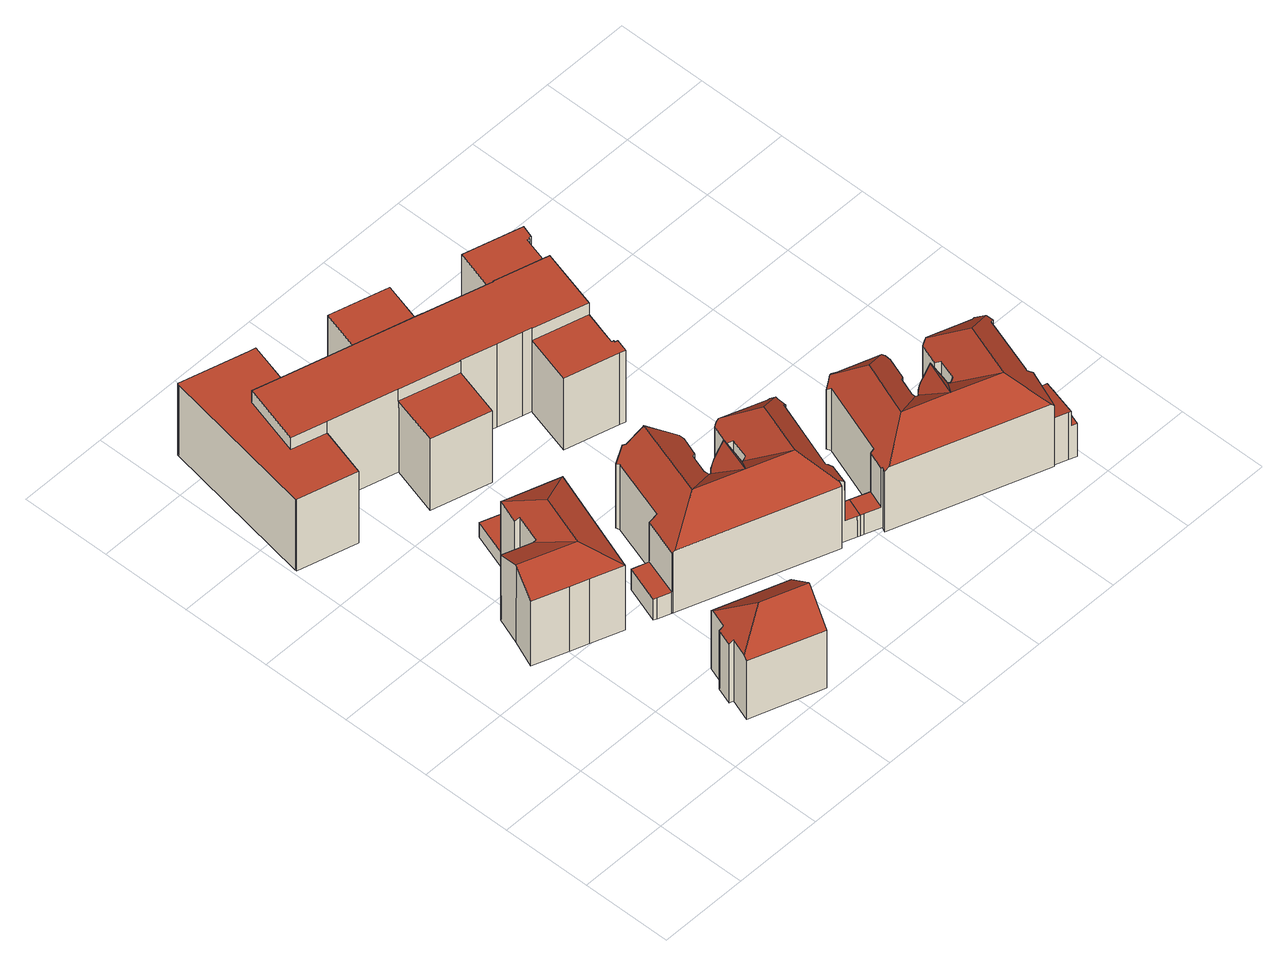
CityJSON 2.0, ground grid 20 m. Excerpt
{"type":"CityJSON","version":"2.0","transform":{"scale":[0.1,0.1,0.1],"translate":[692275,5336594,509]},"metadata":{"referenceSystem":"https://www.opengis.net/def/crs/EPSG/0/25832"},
"CityObjects":{
"building1":{"type":"Building","attributes":{"Gemeindeschluessel":"09162000","HoeheDach":"530.680","HoeheGrund":"509.752","Methode":"2000","NiedrigsteTraufeDesGebaeudes":"527.215","Geometrietyp2DReferenz":"3000","function":"31001_9998","roofType":"3100","measuredHeight":20.93,"storeysAboveGround":6},"address":[{"country":"Germany","locality":"München","thoroughfareName":"Ohmstraße 11"}],"geometry":[{"type":"Solid","lod":"2","boundaries":[[[[0,1,2,3]],[[4,5,6,7]],[[8,9,10,11]],[[12,13,14,15]],[[16,1,0,17,18,8,11,19]],[[15,20,21,12]],[[22,23,24,25]],[[6,13,12,21,26,27,28,3,2,25,24,7]],[[18,27,26,9,8]],[[21,20,10,9,26]],[[10,20,15,14,5,4,11]],[[7,24,23,4]],[[5,14,13,6]],[[23,19,11,4]],[[17,28,27,18]],[[16,22,25,2,1]],[[0,3,28,17]],[[23,22,16,19]]]],"semantics":{"surfaces":[{"type":"WallSurface"},{"type":"RoofSurface","Dachneigung":"62.371","Dachorientierung":"19.600","Flaeche":"67.260","Z_MAX":"20.928","Z_MAX_ASL":"530.680","Z_MIN":"17.722","Z_MIN_ASL":"527.474"},{"type":"RoofSurface","Dachneigung":"61.880","Dachorientierung":"289.459","Flaeche":"77.998","Z_MAX":"20.928","Z_MAX_ASL":"530.680","Z_MIN":"17.463","Z_MIN_ASL":"527.215"},{"type":"GroundSurface"},{"type":"RoofSurface","Dachneigung":"62.371","Dachorientierung":"199.600","Flaeche":"118.072","Z_MAX":"20.928","Z_MAX_ASL":"530.680","Z_MIN":"17.521","Z_MIN_ASL":"527.273"},{"type":"RoofSurface","Dachneigung":"61.878","Dachorientierung":"109.461","Flaeche":"131.917","Z_MAX":"20.928","Z_MAX_ASL":"530.680","Z_MIN":"17.524","Z_MIN_ASL":"527.276"},{"type":"RoofSurface","Dachneigung":"61.872","Dachorientierung":"18.505","Flaeche":"45.946","Z_MAX":"20.928","Z_MAX_ASL":"530.680","Z_MIN":"17.525","Z_MIN_ASL":"527.277"}],"values":[[0,0,1,0,2,0,0,3,0,0,4,0,0,5,0,0,0,6]]}}]},
"building2":{"type":"Building","attributes":{"Gemeindeschluessel":"09162000","HoeheDach":"531.876","HoeheGrund":"510.070","Methode":"1000","NiedrigsteTraufeDesGebaeudes":"525.840","Geometrietyp2DReferenz":"3000","function":"31001_1000","roofType":"3200","measuredHeight":21.81,"storeysAboveGround":5},"address":[{"country":"Germany","locality":"München","thoroughfareName":"Ohmstraße 16"}],"geometry":[{"type":"Solid","lod":"2","boundaries":[[[[29,30,31,32,33,34,35]],[[31,30,36,37]],[[38,39,34,33,40]],[[36,30,29,41,42]],[[43,35,34,39,44]],[[41,45,46,42]],[[43,47,45,41,29,35]],[[44,39,38,48]],[[49,47,43,44,48]],[[32,31,37,50]],[[38,40,50,37,36,42,46,49,48]],[[33,32,50,40]],[[45,47,49,46]]]],"semantics":{"surfaces":[{"type":"RoofSurface","Dachneigung":"49.522","Dachorientierung":"292.027","Flaeche":"54.244","Z_MAX":"21.806","Z_MAX_ASL":"531.876","Z_MIN":"15.785","Z_MIN_ASL":"525.856"},{"type":"WallSurface"},{"type":"RoofSurface","Dachneigung":"49.522","Dachorientierung":"201.801","Flaeche":"128.693","Z_MAX":"21.806","Z_MAX_ASL":"531.876","Z_MIN":"15.770","Z_MIN_ASL":"525.840"},{"type":"RoofSurface","Dachneigung":"49.522","Dachorientierung":"21.801","Flaeche":"128.925","Z_MAX":"21.806","Z_MAX_ASL":"531.876","Z_MIN":"15.782","Z_MIN_ASL":"525.852"},{"type":"GroundSurface"}],"values":[[0,1,1,1,2,1,3,1,1,1,4,1,1]]}}]},
"building3":{"type":"Building","attributes":{"Gemeindeschluessel":"09162000","HoeheDach":"513.625","HoeheGrund":"509.570","Methode":"1000","NiedrigsteTraufeDesGebaeudes":"513.625","Geometrietyp2DReferenz":"3000","function":"31001_2000","roofType":"1000","measuredHeight":4.05},"geometry":[{"type":"Solid","lod":"2","boundaries":[[[[51,52,53,54]],[[54,53,55,56]],[[56,55,57,58]],[[56,58,51,54]],[[58,57,52,51]],[[52,57,55,53]]]],"semantics":{"surfaces":[{"type":"WallSurface"},{"type":"GroundSurface"},{"type":"RoofSurface","Dachneigung":"90.000","Dachorientierung":"-1.000","Flaeche":"97.529","Z_MAX":"4.055","Z_MAX_ASL":"513.625","Z_MIN":"4.055","Z_MIN_ASL":"513.625"}],"values":[[0,0,0,1,0,2]]}}]},
"building4":{"type":"Building","attributes":{"Gemeindeschluessel":"09162000","HoeheDach":"532.330","HoeheGrund":"509.680","Methode":"2000","NiedrigsteTraufeDesGebaeudes":"529.053","Geometrietyp2DReferenz":"3000","function":"31001_9998","roofType":"1000","measuredHeight":22.65,"storeysAboveGround":5},"address":[{"country":"Germany","locality":"München","thoroughfareName":"Kaulbachstraße 84"}],"geometry":[{"type":"Solid","lod":"2","boundaries":[[[[59,60,61,62]],[[63,64,65,66,67,68,69,70,71]],[[72,73,74,75]],[[76,63,71,77,78,79,80,81]],[[60,82,83,84]],[[65,64,85,86]],[[82,87,88,83]],[[84,83,88,89,90,91,92,93,94,95,96]],[[73,97,98,74]],[[93,92,99,100]],[[101,90,89,102,103]],[[104,105,106,107]],[[108,109,110,70,69,111]],[[112,113,114,115]],[[116,117,118,119]],[[69,68,120,111]],[[93,100,121,94]],[[112,105,104,122,123,80,79,124,125,113]],[[68,67,126,120]],[[91,127,99,92]],[[87,102,89,88]],[[61,60,84,96,128]],[[129,116,119,130,131,132]],[[95,133,128,96]],[[80,123,134,81]],[[78,135,124,79]],[[95,94,121,133]],[[131,109,108,132]],[[136,137,138,139]],[[117,116,129,140]],[[141,72,75,142]],[[143,144,137,136]],[[139,138,145,146]],[[134,147,107,106,115,114,148,142,75,74,98,146,145,62,61,128,133,121,100,99,127,101,103,149,140,129,132,108,111,120,126,150,86,85,76,81]],[[67,66,150,126]],[[98,97,143,136,139,146]],[[102,151,149,103]],[[148,125,124,135,141,142]],[[145,138,137,144,59,62]],[[123,122,147,134]],[[149,151,118,117,140]],[[66,65,86,150]],[[151,130,119,118]],[[105,112,115,106]],[[91,90,101,127]],[[59,144,143,97,73,72,141,135,78,77,110,109,131,130,151,102,87,82,60]],[[64,63,76,85]],[[113,125,148,114]],[[122,104,107,147]],[[110,77,71,70]]]],"semantics":{"surfaces":[{"type":"WallSurface"},{"type":"RoofSurface","Dachneigung":"90.000","Dachorientierung":"-1.000","Flaeche":"138.115","Z_MAX":"19.383","Z_MAX_ASL":"529.063","Z_MIN":"19.383","Z_MIN_ASL":"529.063"},{"type":"RoofSurface","Dachneigung":"90.000","Dachorientierung":"-1.000","Flaeche":"434.909","Z_MAX":"19.373","Z_MAX_ASL":"529.053","Z_MIN":"19.373","Z_MIN_ASL":"529.053"},{"type":"RoofSurface","Dachneigung":"90.000","Dachorientierung":"-1.000","Flaeche":"147.577","Z_MAX":"19.384","Z_MAX_ASL":"529.064","Z_MIN":"19.384","Z_MIN_ASL":"529.064"},{"type":"RoofSurface","Dachneigung":"90.000","Dachorientierung":"-1.000","Flaeche":"137.926","Z_MAX":"19.378","Z_MAX_ASL":"529.058","Z_MIN":"19.378","Z_MIN_ASL":"529.058"},{"type":"RoofSurface","Dachneigung":"90.000","Dachorientierung":"-1.000","Flaeche":"147.353","Z_MAX":"19.401","Z_MAX_ASL":"529.081","Z_MIN":"19.401","Z_MIN_ASL":"529.081"},{"type":"GroundSurface"},{"type":"RoofSurface","Dachneigung":"90.000","Dachorientierung":"-1.000","Flaeche":"872.880","Z_MAX":"22.650","Z_MAX_ASL":"532.330","Z_MIN":"22.650","Z_MIN_ASL":"532.330"}],"values":[[0,1,0,0,0,0,0,2,0,0,0,0,0,0,3,0,0,4,0,0,0,0,0,0,0,0,0,0,5,0,0,0,0,6,0,0,0,0,0,0,0,0,0,0,0,7,0,0,0,0]]}}]},
"building5":{"type":"Building","attributes":{"Gemeindeschluessel":"09162000","HoeheDach":"532.600","HoeheGrund":"509.469","Methode":"2000","NiedrigsteTraufeDesGebaeudes":"515.090","Geometrietyp2DReferenz":"3000","function":"31001_9998","roofType":"3100","measuredHeight":23.13,"storeysAboveGround":4},"address":[{"country":"Germany","locality":"München","thoroughfareName":"Ohmstraße 13"}],"geometry":[{"type":"Solid","lod":"2","boundaries":[[[[152,153,154,155,156,157,158,159,160]],[[161,162,163,164]],[[165,166,167,168,169]],[[157,170,168,167,171,172]],[[173,174,175,176,177,172]],[[177,178,179,162,161,180,181,172]],[[182,183,184,185]],[[186,187,188,189]],[[190,191,192,193,194]],[[195,196,197,198,186,189,199,190,194,171,200]],[[201,202,203,204,200,171,167,166,205,206,207,208]],[[209,210,211,212]],[[213,214,201,208]],[[215,216,217,218]],[[219,220,221,222]],[[158,157,172,181,223]],[[193,192,224,174,173]],[[159,225,226,160]],[[227,228,229,230,231,232]],[[233,234,156,155,235]],[[206,205,231,230]],[[208,207,236,213]],[[237,238,239,240]],[[153,152,241,242]],[[243,244,245,246]],[[168,170,247,248,169]],[[164,249,180,161]],[[197,250,251,198]],[[186,198,251,187]],[[210,209,238,237,252,247,170,157,156,234,244,243,183,182]],[[176,175,253,254]],[[153,242,255,154]],[[256,257,258,259]],[[202,201,214,260]],[[217,216,239,238,209,212]],[[220,215,218,221]],[[204,257,256,195,200]],[[193,173,172,171,194]],[[261,178,177,176,254]],[[197,196,262,250]],[[263,225,159,158,223]],[[264,232,231,205,166,165]],[[228,227,265,266]],[[219,240,239,216,215,220]],[[183,243,246,184]],[[199,267,191,190]],[[203,202,260,268]],[[262,196,195,256,259]],[[185,211,210,182]],[[227,232,264,265]],[[269,252,237,240,219,222]],[[229,228,266,270]],[[154,255,235,155]],[[263,223,181,180,249]],[[258,257,204,203,268]],[[244,234,233,245]],[[247,252,269,248]],[[179,178,261,271]],[[175,174,224,253]],[[236,207,206,230,229,270]],[[199,189,188,267]],[[236,270,266,265,264,165,169,248,269,222,221,218,217,212,211,185,184,246,245,233,235,255,242,241,226,225,263,249,164,163,271,261,254,253,224,192,191,267,188,187,251,250,262,259,258,268,260,214,213]],[[152,160,226,241]],[[162,179,271,163]]]],"semantics":{"surfaces":[{"type":"RoofSurface","Dachneigung":"48.666","Dachorientierung":"107.932","Flaeche":"141.870","Z_MAX":"23.131","Z_MAX_ASL":"532.600","Z_MIN":"16.133","Z_MIN_ASL":"525.602"},{"type":"WallSurface"},{"type":"RoofSurface","Dachneigung":"47.670","Dachorientierung":"199.804","Flaeche":"262.220","Z_MAX":"23.131","Z_MAX_ASL":"532.600","Z_MIN":"16.793","Z_MIN_ASL":"526.263"},{"type":"RoofSurface","Dachneigung":"25.858","Dachorientierung":"107.932","Flaeche":"33.049","Z_MAX":"23.131","Z_MAX_ASL":"532.600","Z_MIN":"16.531","Z_MIN_ASL":"526.001"},{"type":"RoofSurface","Dachneigung":"25.858","Dachorientierung":"287.932","Flaeche":"32.867","Z_MAX":"23.131","Z_MAX_ASL":"532.600","Z_MIN":"16.583","Z_MIN_ASL":"526.052"},{"type":"RoofSurface","Dachneigung":"45.579","Dachorientierung":"287.932","Flaeche":"109.695","Z_MAX":"23.131","Z_MAX_ASL":"532.600","Z_MIN":"16.132","Z_MIN_ASL":"525.602"},{"type":"RoofSurface","Dachneigung":"45.579","Dachorientierung":"107.932","Flaeche":"154.956","Z_MAX":"23.131","Z_MAX_ASL":"532.600","Z_MIN":"16.311","Z_MIN_ASL":"525.780"},{"type":"RoofSurface","Dachneigung":"47.670","Dachorientierung":"19.804","Flaeche":"55.924","Z_MAX":"23.131","Z_MAX_ASL":"532.600","Z_MIN":"16.536","Z_MIN_ASL":"526.005"},{"type":"RoofSurface","Dachneigung":"90.000","Dachorientierung":"-1.000","Flaeche":"14.556","Z_MAX":"5.621","Z_MAX_ASL":"515.090","Z_MIN":"5.621","Z_MIN_ASL":"515.090"},{"type":"RoofSurface","Dachneigung":"48.666","Dachorientierung":"287.932","Flaeche":"189.139","Z_MAX":"23.131","Z_MAX_ASL":"532.600","Z_MIN":"16.311","Z_MIN_ASL":"525.780"},{"type":"RoofSurface","Dachneigung":"45.596","Dachorientierung":"19.804","Flaeche":"50.602","Z_MAX":"23.131","Z_MAX_ASL":"532.600","Z_MIN":"16.690","Z_MIN_ASL":"526.159"},{"type":"RoofSurface","Dachneigung":"47.670","Dachorientierung":"19.804","Flaeche":"51.948","Z_MAX":"23.131","Z_MAX_ASL":"532.600","Z_MIN":"16.484","Z_MIN_ASL":"525.954"},{"type":"RoofSurface","Dachneigung":"90.000","Dachorientierung":"-1.000","Flaeche":"33.112","Z_MAX":"5.628","Z_MAX_ASL":"515.097","Z_MIN":"5.628","Z_MIN_ASL":"515.097"},{"type":"GroundSurface"}],"values":[[0,1,1,2,3,4,1,1,1,5,6,1,1,1,1,7,1,1,8,1,1,1,1,1,1,1,1,1,1,9,1,1,1,1,1,1,10,11,1,1,1,1,1,12,1,1,1,1,1,1,1,1,1,1,1,1,1,1,1,1,1,13,1,1]]}}]},
"building6":{"type":"Building","attributes":{"Gemeindeschluessel":"09162000","HoeheDach":"532.220","HoeheGrund":"509.514","Methode":"1000","NiedrigsteTraufeDesGebaeudes":"515.124","Geometrietyp2DReferenz":"3000","function":"31001_9998","roofType":"3100","measuredHeight":22.71,"storeysAboveGround":4},"address":[{"country":"Germany","locality":"München","thoroughfareName":"Ohmstraße 15"}],"geometry":[{"type":"Solid","lod":"2","boundaries":[[[[272,273,274,275]],[[276,277,278,279,280,281]],[[282,283,284,285,286,287]],[[288,289,290,291]],[[286,292,293,287]],[[294,295,296,297,298,299,300,301,302,303]],[[304,305,306,307]],[[308,285,284,309]],[[310,288,291,311]],[[312,227,265,313]],[[314,315,316,317,318]],[[295,294,319,320]],[[321,322,323,324]],[[325,326,280,279,327]],[[328,329,330,331]],[[332,333,293,292]],[[300,299,334,335,336,337]],[[338,339,340,341]],[[342,326,325,343]],[[228,283,282,266]],[[309,284,283,228,227,312]],[[298,276,281]],[[341,340,333,332]],[[344,310,311,345]],[[302,301,346,347]],[[348,349,308,309,312,313]],[[296,322,321,350,351,352,297]],[[353,342,343,354]],[[280,326,342,353,355,356,281]],[[350,321,324,357]],[[358,338,341,332,292,286,285,308,349,335,334,359,360]],[[303,302,347,361]],[[362,315,314,363]],[[227,228,266,265]],[[347,346,337,336,348,313,265,266,282,287,293,333,340,339,363,314,318,364,275,274,365,307,306,366,367,354,343,325,327,368,330,329,369,345,311,291,290,370,371,357,324,323,320,319,361]],[[273,372,365,274]],[[328,373,369,329]],[[374,272,275,364]],[[301,300,337,346]],[[366,306,305,375]],[[359,334,299,298,281]],[[344,345,369,373]],[[323,322,296,295,320]],[[351,350,357,371]],[[289,376,370,290]],[[317,374,364,318]],[[372,304,307,365]],[[361,319,294,303]],[[370,376,352,351,371]],[[359,305,304,372,273,272,374,317,316,360]],[[305,359,281,356,375]],[[366,375,356,355,367]],[[316,315,362,358,360]],[[335,349,348,336]],[[279,278,368,327]],[[339,338,358,362,363]],[[352,376,289,288,310,344,373,328,331,277,276,298,297]],[[354,367,355,353]],[[368,278,277,331,330]]]],"semantics":{"surfaces":[{"type":"WallSurface"},{"type":"RoofSurface","Dachneigung":"26.282","Dachorientierung":"109.789","Flaeche":"32.437","Z_MAX":"22.706","Z_MAX_ASL":"532.220","Z_MIN":"16.086","Z_MIN_ASL":"525.600"},{"type":"RoofSurface","Dachneigung":"48.870","Dachorientierung":"109.789","Flaeche":"162.018","Z_MAX":"22.706","Z_MAX_ASL":"532.220","Z_MIN":"16.228","Z_MIN_ASL":"525.742"},{"type":"RoofSurface","Dachneigung":"90.000","Dachorientierung":"-1.000","Flaeche":"18.971","Z_MAX":"5.610","Z_MAX_ASL":"515.124","Z_MIN":"5.610","Z_MIN_ASL":"515.124"},{"type":"RoofSurface","Dachneigung":"49.374","Dachorientierung":"19.521","Flaeche":"55.157","Z_MAX":"22.706","Z_MAX_ASL":"532.220","Z_MIN":"16.086","Z_MIN_ASL":"525.600"},{"type":"RoofSurface","Dachneigung":"48.866","Dachorientierung":"19.521","Flaeche":"57.035","Z_MAX":"22.706","Z_MAX_ASL":"532.220","Z_MIN":"16.294","Z_MIN_ASL":"525.808"},{"type":"RoofSurface","Dachneigung":"26.282","Dachorientierung":"289.789","Flaeche":"31.295","Z_MAX":"22.706","Z_MAX_ASL":"532.220","Z_MIN":"16.559","Z_MIN_ASL":"526.074"},{"type":"RoofSurface","Dachneigung":"46.435","Dachorientierung":"289.789","Flaeche":"173.858","Z_MAX":"22.706","Z_MAX_ASL":"532.220","Z_MIN":"16.028","Z_MIN_ASL":"525.542"},{"type":"GroundSurface"},{"type":"RoofSurface","Dachneigung":"49.374","Dachorientierung":"199.521","Flaeche":"235.897","Z_MAX":"22.706","Z_MAX_ASL":"532.220","Z_MIN":"17.062","Z_MIN_ASL":"526.577"},{"type":"RoofSurface","Dachneigung":"46.435","Dachorientierung":"109.789","Flaeche":"112.412","Z_MAX":"22.706","Z_MAX_ASL":"532.220","Z_MIN":"16.180","Z_MIN_ASL":"525.695"},{"type":"RoofSurface","Dachneigung":"49.340","Dachorientierung":"19.455","Flaeche":"51.745","Z_MAX":"22.706","Z_MAX_ASL":"532.220","Z_MIN":"16.377","Z_MIN_ASL":"525.892"},{"type":"RoofSurface","Dachneigung":"46.432","Dachorientierung":"19.521","Flaeche":"39.769","Z_MAX":"22.706","Z_MAX_ASL":"532.220","Z_MIN":"16.967","Z_MIN_ASL":"526.481"},{"type":"RoofSurface","Dachneigung":"48.870","Dachorientierung":"289.789","Flaeche":"113.344","Z_MAX":"22.706","Z_MAX_ASL":"532.220","Z_MIN":"16.086","Z_MIN_ASL":"525.600"}],"values":[[0,1,0,0,0,2,0,0,0,0,0,0,0,0,0,0,0,0,0,0,3,4,0,0,0,0,5,0,6,0,7,0,0,0,8,0,0,0,0,0,9,0,0,0,0,0,0,0,0,10,11,0,12,0,0,0,13,0,0]]}}]},
"building7":{"type":"Building","attributes":{"Gemeindeschluessel":"09162000","HoeheDach":"522.691","HoeheGrund":"509.870","Methode":"1000","NiedrigsteTraufeDesGebaeudes":"518.797","Geometrietyp2DReferenz":"3000","function":"31001_9998","roofType":"1000","measuredHeight":12.82,"storeysAboveGround":2},"geometry":[{"type":"Solid","lod":"2","boundaries":[[[[377,378,379,380,381,382]],[[383,384,385,386]],[[387,381,380,384,383,388]],[[380,379,385,384]],[[389,386,385,379,378,390]],[[391,392,387,388,389,390]],[[382,381,387,392]],[[391,390,378,377]],[[383,386,389,388]],[[392,391,377,382]]]],"semantics":{"surfaces":[{"type":"RoofSurface","Dachneigung":"80.900","Dachorientierung":"20.077","Flaeche":"30.316","Z_MAX":"12.821","Z_MAX_ASL":"522.691","Z_MIN":"11.322","Z_MIN_ASL":"521.192"},{"type":"RoofSurface","Dachneigung":"90.000","Dachorientierung":"-1.000","Flaeche":"12.058","Z_MAX":"8.927","Z_MAX_ASL":"518.797","Z_MIN":"8.927","Z_MIN_ASL":"518.797"},{"type":"WallSurface"},{"type":"GroundSurface"}],"values":[[0,1,2,2,2,3,2,2,2,2]]}}]}
},
"vertices":[
[252,599,182],[270,651,182],[270,651,8],[252,599,8],[309,376,183],[241,401,183],[241,401,8],[309,376,8],[235,537,185],[172,559,185],[151,502,217],[271,459,217],[126,442,8],[200,415,8],[200,415,183],[126,442,183],[271,650,183],[261,595,188],[241,535,188],[310,570,217],[151,501,217],[151,501,8],[382,613,183],[392,610,183],[392,610,8],[382,613,8],[172,559,8],[241,535,8],[261,595,8],
[341,186,176],[327,147,176],[318,149,169],[305,112,169],[314,109,177],[300,70,177],[378,107,229],[327,147,11],[318,149,11],[297,61,11],[297,61,169],[314,109,11],[344,194,169],[344,194,11],[476,72,229],[453,6,168],[500,139,169],[500,139,11],[478,76,226],[453,6,11],[478,76,11],[305,112,11],
[410,689,6],[410,689,46],[382,613,46],[382,613,6],[270,651,46],[270,651,6],[297,729,46],[297,729,6],
[313,946,233],[165,987,233],[165,987,7],[313,946,7],[761,1034,201],[764,1044,201],[769,1043,201],[770,1046,201],[775,1045,201],[784,1072,201],[656,1108,201],[626,1001,201],[743,968,201],[569,875,233],[517,890,233],[517,890,7],[569,875,7],[761,1034,7],[743,968,233],[706,836,233],[706,836,201],[688,771,201],[688,771,7],[90,1008,233],[90,1008,201],[165,987,201],[764,1044,7],[769,1043,7],[127,1140,233],[127,1140,201],[201,1119,201],[231,1226,201],[218,1229,201],[69,1271,201],[68,1267,201],[7,919,201],[7,916,201],[135,880,201],[441,911,233],[441,911,7],[69,1271,7],[68,1267,7],[231,1226,7],[201,1119,233],[201,1119,7],[689,756,201],[695,754,201],[695,754,7],[689,756,7],[626,1000,7],[626,1000,233],[626,1001,233],[656,1108,7],[687,726,201],[675,730,201],[675,730,7],[687,726,7],[507,1149,201],[379,1185,201],[349,1078,201],[478,1042,201],[784,1072,7],[7,919,7],[690,759,201],[685,760,201],[589,869,201],[559,762,201],[775,1045,7],[218,1229,7],[135,880,7],[507,1149,7],[478,1042,233],[477,1042,233],[477,1042,7],[7,916,7],[685,760,7],[589,869,233],[441,910,201],[312,946,201],[283,839,201],[411,803,201],[379,1185,7],[589,870,233],[589,870,7],[441,910,233],[312,946,233],[283,839,7],[411,803,7],[690,759,7],[559,762,7],[349,1078,7],[770,1046,7],[349,1078,233],
[595,473,177],[607,480,169],[623,521,166],[620,531,171],[550,554,236],[495,382,236],[588,426,170],[585,428,173],[581,433,178],[596,429,177],[600,430,183],[600,430,5],[596,429,5],[732,237,5],[732,237,180],[730,232,180],[728,225,174],[728,225,5],[405,341,173],[695,310,236],[599,345,236],[651,403,170],[651,408,174],[649,412,180],[646,415,188],[624,423,236],[608,429,200],[604,430,192],[593,426,173],[591,424,171],[486,555,182],[484,562,179],[484,562,5],[486,555,5],[668,457,166],[668,457,5],[674,446,5],[674,446,176],[657,403,172],[657,403,5],[651,402,5],[651,402,171],[654,403,170],[695,502,178],[691,503,173],[687,502,171],[682,500,167],[662,404,176],[733,425,236],[801,438,177],[809,441,169],[804,456,178],[803,460,181],[744,233,168],[757,275,168],[748,278,178],[743,280,182],[428,426,168],[443,421,182],[443,421,5],[428,426,5],[743,280,5],[801,438,5],[364,357,61],[392,438,61],[392,438,5],[364,357,5],[399,344,61],[371,354,61],[371,354,5],[399,344,5],[590,423,172],[651,408,5],[585,428,5],[581,433,5],[774,222,61],[789,263,61],[782,265,61],[757,275,61],[744,233,61],[768,224,61],[547,555,5],[547,555,233],[620,531,5],[748,278,5],[400,343,168],[427,426,168],[427,426,61],[400,343,61],[595,473,5],[607,480,5],[513,573,199],[516,566,204],[516,566,5],[513,573,5],[402,342,169],[402,342,5],[593,426,5],[687,502,5],[682,500,5],[402,343,169],[649,412,5],[646,415,5],[623,521,5],[791,469,176],[799,471,172],[799,471,5],[791,469,5],[809,441,5],[608,429,5],[691,503,5],[590,423,5],[768,224,5],[774,222,5],[789,263,5],[662,404,5],[804,456,5],[402,343,5],[782,265,5],[604,430,5],
[1022,378,168],[1006,331,167],[1006,331,5],[1022,378,5],[1052,262,166],[1053,264,166],[1051,266,171],[1047,270,181],[1023,278,232],[995,201,232],[795,261,5],[795,261,61],[830,248,61],[830,248,166],[832,247,169],[832,247,5],[1072,313,167],[1088,358,167],[1088,358,5],[1072,313,5],[836,246,173],[836,246,5],[1206,297,182],[1218,303,174],[1212,315,182],[1139,281,232],[1097,164,232],[1136,81,176],[1142,79,170],[1177,165,167],[1166,170,178],[1167,173,178],[983,287,174],[986,282,169],[986,282,5],[983,287,5],[815,207,166],[815,207,61],[1078,302,175],[1078,302,5],[781,219,61],[781,219,5],[924,419,5],[924,419,182],[1012,390,181],[1019,387,174],[1019,387,5],[1206,297,5],[1218,303,5],[1203,336,168],[1212,317,181],[1212,317,5],[1203,336,5],[1004,285,5],[1004,285,191],[1047,270,5],[1055,257,170],[1055,257,5],[1054,262,5],[1054,262,167],[893,405,173],[893,405,5],[821,193,176],[812,196,167],[812,196,5],[1142,79,5],[903,421,176],[903,421,5],[889,414,5],[889,414,165],[1000,285,183],[1000,285,5],[1063,259,176],[1063,259,5],[1177,165,5],[1166,170,5],[817,206,5],[817,206,168],[1194,332,174],[1101,363,176],[1100,362,176],[996,283,176],[996,283,5],[992,280,172],[991,278,171],[1194,332,5],[910,425,181],[899,235,232],[943,357,232],[1167,173,5],[919,429,175],[919,429,5],[1021,382,5],[996,325,5],[990,277,5],[992,280,5],[1051,266,5],[1059,258,5],[1094,360,5],[1101,363,5],[996,325,174],[1059,258,173],[1021,382,170],[990,277,172],[1094,360,172],
[1142,79,137],[1170,69,137],[1174,67,137],[1205,156,122],[1201,157,122],[1177,165,122],[1217,152,98],[1205,156,98],[1174,67,98],[1186,63,98],[1201,157,9],[1217,152,9],[1186,63,9],[1170,69,9],[1142,79,9],[1177,165,9]
]}
